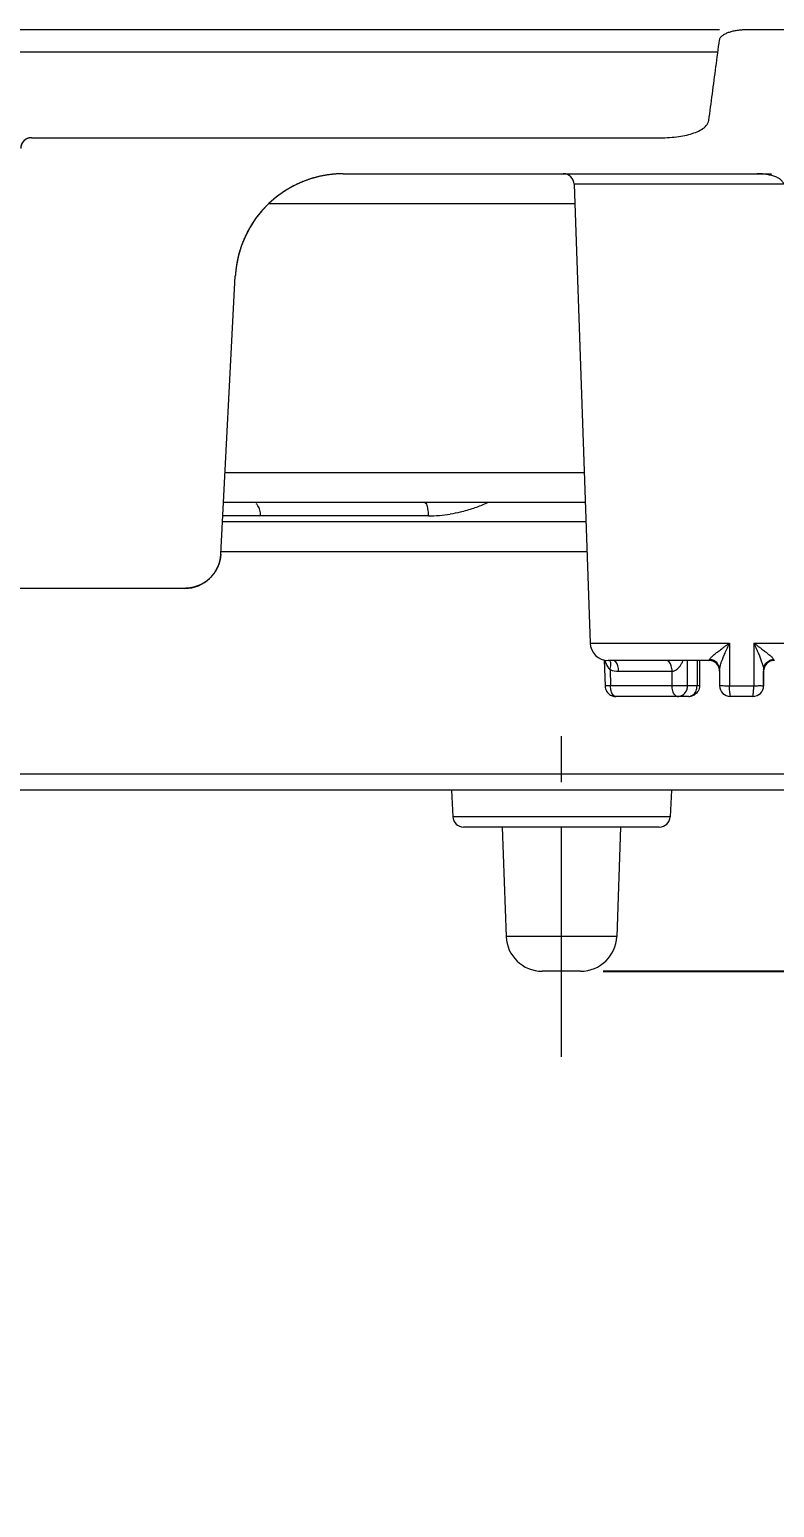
# Model space of a CAD drawing. Header units: millimetres. Extents: x 5536 to 6151, y 463 to 893.
# Drawn here: x 5759.91 to 5780.57, y 820.4 to 861.39 of the extents above; entities that cross this region are included whole.
import ezdxf

# ---------------------------------------------------------------- set-up
doc = ezdxf.new("R2010")
doc.units = ezdxf.units.MM
doc.header["$LTSCALE"] = 0.2
doc.linetypes.add('CENTER', pattern=[50.8, 31.75, -6.35, 6.35, -6.35])
doc.layers.get('0').update_dxf_attribs({"lineweight": 18})
doc.layers.add('poumianxian', color=2, linetype='Continuous', lineweight=18)
doc.layers.add('图层1', color=1, linetype='CENTER', lineweight=18)
doc.styles.add('標準', font='', dxfattribs={"width": 0.667})
doc.styles.get('標準').set_extended_font_data('pmingliu')
doc.dimstyles.new('zhijing', dxfattribs={"dimtxt": 4.5, "dimasz": 4.5, "dimexe": 1.25, "dimexo": 0.625, "dimtad": 1, "dimtoh": 1, "dimdsep": 46, "dimtxsty": '標準', "dimblk": '_CAXARROW', "dimcen": 0, "dimdle": 9, "dimclrd": 6, "dimclre": 6, "dimclrt": 2, "dimadec": 0, "dimazin": 0, "dimtfac": 0.707107, "dimtofl": 0, "dimtmove": 2, "dimatfit": 3, "dimfxl": 0, "dimfrac": 2, "dimtolj": 1, "dimarcsym": 0})

# ---------------------------------------------------------------- blocks, each defined once
blk = doc.blocks.new('*X73')
at = {"layer": 'poumianxian'}
for points in [[(5833.429, 848.793), (5834.929, 848.793), (5834.179, 853.293)], [(5833.429, 839.773), (5834.929, 839.773), (5834.179, 835.273)]]:
    blk.add_hatch(color=6, dxfattribs=at).paths.add_polyline_path(points, flags=0)
at = {"layer": 'poumianxian', "color": 6, "lineweight": -2}
for p, q in [((5834.397, 853.293), (5835.429, 853.293)), ((5834.179, 848.793), (5834.179, 839.773)), ((5775.82, 835.273), (5835.429, 835.273)), ((5834.179, 835.273), (5834.179, 820.398)), ((5834.179, 820.398), (5824.672, 820.398))]:
    blk.add_line(p, q, dxfattribs=at)
at = {"layer": 'poumianxian', "color": 2, "insert": (5829.113, 823.529), "char_height": 4.5, "width": 26.63531, "attachment_point": 5, "style": '標準'}
blk.add_mtext('\\T1.004;18.02', dxfattribs=at)
blk = doc.blocks.new('_CAXARROW')
blk.add_hatch(color=0).paths.add_polyline_path([(0, 0), (-1, 0.125), (-1, -0.125)], flags=0)

msp = doc.modelspace()

# ---------------------------------------------------------------- linework, layer by layer
for p, q in [((5681.853, 861.393), (5779.048, 861.393)), ((5738.903, 861.393), (5779.048, 861.393)), ((5779.8, 861.393), (5782.426, 861.393)), ((5779.8, 861.393), (5840.686, 861.393)), ((5682.403, 860.777), (5779.004, 860.777)), ((5759.961, 858.393), (5777.46, 858.393)), ((5759.961, 858.393), (5777.46, 858.393)), ((5768.61, 857.393), (5780.088, 857.393)), ((5768.61, 857.393), (5780.494, 857.393)), ((5775.014, 857.104), (5775.458, 844.376)), ((5780.825, 857.104), (5775.016, 857.104)), ((5766.549, 856.567), (5775.032, 856.567)), ((5765.21, 846.841), (5765.614, 854.55)), ((5765.21, 846.841), (5765.614, 854.55)), ((5775.293, 849.1), (5765.329, 849.1)), ((5775.322, 848.273), (5765.285, 848.273)), ((5770.969, 847.903), (5765.266, 847.903)), ((5775.341, 847.734), (5765.257, 847.734)), ((5775.37, 846.907), (5765.214, 846.907)), ((5764.212, 845.893), (5755.161, 845.893)), ((5764.212, 845.893), (5755.161, 845.893)), ((5775.458, 844.376), (5779.326, 844.376)), ((5779.326, 844.376), (5779.326, 843.183)), ((5779.995, 844.376), (5783.863, 844.376)), ((5779.995, 844.376), (5779.995, 843.183)), ((5775.851, 843.914), (5775.873, 843.184)), ((5778.75, 843.893), (5775.96, 843.893)), ((5778.75, 843.893), (5776.082, 843.893)), ((5778.163, 843.193), (5778.163, 843.893)), ((5778.424, 843.893), (5778.424, 843.193)), ((5778.493, 843.882), (5778.493, 843.881)), ((5778.493, 843.881), (5778.493, 843.193)), ((5776.009, 843.639), (5776.023, 843.193)), ((5776.247, 843.593), (5777.732, 843.593)), ((5777.732, 843.193), (5777.732, 843.593)), ((5779.05, 843.639), (5779.05, 843.193)), ((5779.05, 843.593), (5779.05, 843.193)), ((5780.271, 843.639), (5780.271, 843.193)), ((5780.271, 843.193), (5780.271, 843.593)), ((5778.493, 843.193), (5776.023, 843.193)), ((5778.193, 842.893), (5776.173, 842.893)), ((5779.995, 843.183), (5779.326, 843.183)), ((5779.971, 842.893), (5779.35, 842.893)), ((5681.083, 840.751), (5798.238, 840.751)), ((5797.735, 840.293), (5753.708, 840.293)), ((5771.607, 840.293), (5771.646, 839.558)), ((5777.714, 840.293), (5777.676, 839.558)), ((5777.676, 839.558), (5771.646, 839.558)), ((5777.376, 839.273), (5771.945, 839.273)), ((5777.376, 839.273), (5771.945, 839.273)), ((5773.021, 839.273), (5773.127, 836.238)), ((5776.3, 839.273), (5776.194, 836.238)), ((5776.194, 836.238), (5773.127, 836.238)), ((5775.195, 835.273), (5774.126, 835.273)), ((5775.195, 835.273), (5774.127, 835.273))]:
    msp.add_line(p, q)
for centre, radius, start, end in [((5759.961, 858.093), 0.3, 90, 180), ((5768.61, 854.393), 3, 90, 177), ((5774.714, 857.093), 0.3, 1.9998, 90), ((5770.967, 851.754), 3.851, 270.0306, 279.1347), ((5764.212, 846.893), 1, 270, 357), ((5775.958, 844.393), 0.5, 182, 270), ((5778.75, 843.593), 0.3, 359.9999, 90), ((5778.75, 843.609), 0.314, 76.7301, 85.8169), ((5782.022, 842.805), 3.102, 158.7551, 159.3915), ((5780.571, 843.593), 0.3, 90, 180), ((5780.571, 843.609), 0.314, 94.1833, 103.27), ((5776.247, 844.231), 0.638, 248.2895, 269.9782), ((5776.173, 843.19), 0.297, 260.0185, 269.9446), ((5777.845, 843.193), 0.318, 350.6875, 359.9702), ((5778.192, 843.19), 0.296, 270.0586, 280.1823), ((5779.35, 843.193), 0.3, 180, 270), ((5779.971, 843.193), 0.3, 270, 0), ((5771.945, 839.573), 0.3, 183.0008, 270.0118), ((5777.376, 839.573), 0.3, 269.9882, 356.9992), ((5774.126, 836.273), 1, 182.0002, 270.0015), ((5775.195, 836.273), 1, 269.9985, 357.9998)]:
    msp.add_arc(centre, radius, start, end)
for points, knots in [([(5779.048, 861.109), (5779.051, 861.135), (5779.078, 861.188), (5779.146, 861.245), (5779.23, 861.291), (5779.324, 861.327), (5779.429, 861.356), (5779.543, 861.377), (5779.668, 861.39), (5779.755, 861.393), (5779.8, 861.393)], [0, 0, 0, 0, 10594.863382, 22181.039594, 34719.131132, 48102.954567, 62295.725132, 77544.803142, 94034.655197, 111881.771473, 111881.771473, 111881.771473, 111881.771473]), ([(5779.048, 861.109), (5779.051, 861.135), (5779.078, 861.188), (5779.146, 861.245), (5779.23, 861.291), (5779.324, 861.327), (5779.429, 861.356), (5779.543, 861.377), (5779.668, 861.39), (5779.755, 861.393), (5779.8, 861.393)], [0, 0, 0, 0, 10594.863382, 22181.039594, 34719.131132, 48102.954567, 62295.725132, 77544.803142, 94034.655197, 111881.771473, 111881.771473, 111881.771473, 111881.771473]), ([(5778.75, 858.867), (5778.783, 859.116), (5778.849, 859.614), (5778.949, 860.361), (5779.015, 860.859), (5779.048, 861.109)], [0, 0, 0, 0, 15684.257261, 31393.47867, 47127.680784, 47127.680784, 47127.680784, 47127.680784]), ([(5778.75, 858.867), (5778.783, 859.116), (5778.849, 859.614), (5778.949, 860.361), (5779.015, 860.859), (5779.048, 861.109)], [0, 0, 0, 0, 15684.257261, 31393.47867, 47127.680784, 47127.680784, 47127.680784, 47127.680784]), ([(5777.46, 858.393), (5777.551, 858.393), (5777.723, 858.4), (5777.968, 858.429), (5778.186, 858.475), (5778.38, 858.536), (5778.548, 858.615), (5778.685, 858.717), (5778.743, 858.816), (5778.75, 858.867)], [0, 0, 0, 0, 18636.573033, 35443.238096, 50599.949841, 64399.721828, 77124.24809, 88651.399172, 99245.60606, 99245.60606, 99245.60606, 99245.60606]), ([(5777.46, 858.393), (5777.551, 858.393), (5777.723, 858.4), (5777.968, 858.429), (5778.186, 858.475), (5778.38, 858.536), (5778.548, 858.615), (5778.685, 858.717), (5778.743, 858.816), (5778.75, 858.867)], [0, 0, 0, 0, 18636.573033, 35443.238096, 50599.949841, 64399.721828, 77124.24809, 88651.399172, 99245.60606, 99245.60606, 99245.60606, 99245.60606]), ([(5759.961, 858.393), (5759.958, 858.393), (5759.955, 858.393), (5759.951, 858.393), (5759.947, 858.393), (5759.944, 858.393), (5759.941, 858.393), (5759.937, 858.392), (5759.934, 858.392), (5759.93, 858.392), (5759.927, 858.391), (5759.923, 858.391), (5759.92, 858.39), (5759.917, 858.39), (5759.913, 858.389), (5759.91, 858.389), (5759.906, 858.388), (5759.903, 858.388), (5759.899, 858.387), (5759.896, 858.386), (5759.892, 858.385), (5759.889, 858.384), (5759.885, 858.384), (5759.882, 858.383), (5759.878, 858.382), (5759.875, 858.381), (5759.871, 858.38), (5759.868, 858.378), (5759.864, 858.377), (5759.861, 858.376), (5759.857, 858.375), (5759.854, 858.374), (5759.85, 858.372), (5759.847, 858.371), (5759.843, 858.369), (5759.84, 858.368), (5759.837, 858.366), (5759.833, 858.365), (5759.83, 858.363), (5759.826, 858.361), (5759.823, 858.36), (5759.82, 858.358), (5759.816, 858.356), (5759.813, 858.354), (5759.81, 858.352), (5759.806, 858.35), (5759.803, 858.348), (5759.8, 858.346), (5759.797, 858.344), (5759.793, 858.342), (5759.79, 858.34), (5759.787, 858.338), (5759.784, 858.336), (5759.781, 858.333), (5759.778, 858.331), (5759.775, 858.329), (5759.772, 858.326), (5759.769, 858.324), (5759.766, 858.321), (5759.763, 858.319), (5759.76, 858.316), (5759.757, 858.313), (5759.754, 858.311), (5759.751, 858.308), (5759.749, 858.305), (5759.746, 858.303), (5759.743, 858.3), (5759.74, 858.297), (5759.738, 858.294), (5759.735, 858.291), (5759.733, 858.288), (5759.73, 858.285), (5759.728, 858.282), (5759.725, 858.279), (5759.723, 858.276), (5759.721, 858.273), (5759.718, 858.27), (5759.716, 858.267), (5759.714, 858.264), (5759.712, 858.261), (5759.71, 858.257), (5759.708, 858.254), (5759.705, 858.251), (5759.703, 858.248), (5759.702, 858.244), (5759.7, 858.241), (5759.698, 858.238), (5759.696, 858.234), (5759.694, 858.231), (5759.693, 858.228), (5759.691, 858.224), (5759.689, 858.221), (5759.688, 858.217), (5759.686, 858.214), (5759.685, 858.211), (5759.683, 858.207), (5759.682, 858.204), (5759.68, 858.2), (5759.679, 858.197), (5759.678, 858.193), (5759.677, 858.19), (5759.675, 858.186), (5759.674, 858.183), (5759.673, 858.179), (5759.672, 858.176), (5759.671, 858.172), (5759.67, 858.169), (5759.669, 858.165), (5759.669, 858.162), (5759.668, 858.158), (5759.667, 858.155), (5759.666, 858.151), (5759.666, 858.148), (5759.665, 858.144), (5759.665, 858.141), (5759.664, 858.137), (5759.663, 858.134), (5759.663, 858.131), (5759.663, 858.127), (5759.662, 858.124), (5759.662, 858.12), (5759.662, 858.117), (5759.661, 858.113), (5759.661, 858.11), (5759.661, 858.107), (5759.661, 858.103), (5759.661, 858.099), (5759.661, 858.095), (5759.661, 858.093)], [0, 0, 0, 0, 23231.270354, 34925.565988, 46671.677697, 58469.205729, 70317.734026, 82216.82948, 94166.043139, 106164.908136, 118212.941308, 130309.642547, 142454.493809, 154646.960953, 166886.492284, 179172.519216, 191504.45566, 203881.698348, 216303.627558, 228769.606097, 241278.979513, 253831.076375, 266425.208895, 279060.671901, 291736.744292, 304452.68759, 317207.747351, 330001.152676, 342832.116932, 355699.836771, 368603.494275, 381542.254694, 394515.269402, 407521.673488, 420560.588353, 433631.120049, 446732.360766, 459863.388805, 473023.269064, 486211.05287, 499425.778967, 512666.473216, 525932.149746, 539221.810776, 552534.446829, 565869.038372, 579224.554109, 592599.954131, 605994.1878, 619406.195601, 632834.910023, 646279.254741, 659738.145834, 673210.492213, 686695.196363, 700191.154544, 713697.257437, 727212.390761, 740735.435285, 754265.268426, 767800.764152, 781340.792922, 794884.223942, 808429.923855, 821976.758426, 835523.592997, 849069.292908, 862612.72393, 876152.752958, 889688.248423, 903218.081828, 916741.126578, 930256.25968, 943762.36257, 957258.320751, 970743.024902, 984215.371209, 997674.26238, 1011118.606814, 1024547.321236, 1037959.329328, 1051353.562995, 1064728.962723, 1078084.47894, 1091419.070182, 1104731.706364, 1118021.36739, 1131287.043783, 1144527.738176, 1157742.463962, 1170930.247924, 1184090.128185, 1197221.156221, 1210322.39694, 1223392.928498, 1236431.843363, 1249438.247577, 1262411.262161, 1275350.022904, 1288253.680082, 1301121.400251, 1313952.364287, 1326745.769612, 1339500.829373, 1352216.772573, 1364892.844964, 1377528.308397, 1390122.440916, 1402674.537779, 1415183.910851, 1427649.889317, 1440071.818529, 1452449.061626, 1464780.998009, 1477067.024654, 1489306.556276, 1501499.02342, 1513643.874682, 1525740.575575, 1537788.608784, 1549787.473745, 1561736.687436, 1573635.783212, 1585484.311531, 1597281.839564, 1609027.950909, 1620722.246902, 1643953.516903, 1643953.516903, 1643953.516903, 1643953.516903]), ([(5768.61, 857.393), (5768.6, 857.393), (5768.578, 857.393), (5768.545, 857.393), (5768.513, 857.392), (5768.48, 857.39), (5768.447, 857.389), (5768.414, 857.387), (5768.381, 857.385), (5768.348, 857.382), (5768.315, 857.379), (5768.281, 857.375), (5768.248, 857.371), (5768.215, 857.367), (5768.181, 857.362), (5768.147, 857.357), (5768.114, 857.352), (5768.08, 857.346), (5768.046, 857.34), (5768.012, 857.333), (5767.978, 857.326), (5767.944, 857.318), (5767.91, 857.311), (5767.877, 857.302), (5767.843, 857.293), (5767.809, 857.284), (5767.775, 857.275), (5767.741, 857.265), (5767.707, 857.254), (5767.673, 857.243), (5767.639, 857.232), (5767.606, 857.22), (5767.572, 857.208), (5767.538, 857.195), (5767.505, 857.182), (5767.471, 857.169), (5767.438, 857.155), (5767.404, 857.14), (5767.371, 857.126), (5767.338, 857.11), (5767.305, 857.095), (5767.272, 857.079), (5767.24, 857.062), (5767.207, 857.045), (5767.175, 857.028), (5767.143, 857.01), (5767.111, 856.992), (5767.079, 856.973), (5767.047, 856.954), (5767.016, 856.934), (5766.984, 856.915), (5766.953, 856.894), (5766.923, 856.874), (5766.892, 856.852), (5766.862, 856.831), (5766.831, 856.809), (5766.802, 856.787), (5766.772, 856.764), (5766.743, 856.741), (5766.714, 856.718), (5766.685, 856.694), (5766.656, 856.67), (5766.628, 856.645), (5766.6, 856.62), (5766.572, 856.595), (5766.545, 856.569), (5766.518, 856.544), (5766.492, 856.517), (5766.465, 856.491), (5766.439, 856.464), (5766.414, 856.437), (5766.388, 856.409), (5766.363, 856.381), (5766.339, 856.353), (5766.315, 856.325), (5766.291, 856.296), (5766.267, 856.267), (5766.244, 856.238), (5766.222, 856.209), (5766.199, 856.179), (5766.178, 856.149), (5766.156, 856.119), (5766.135, 856.088), (5766.114, 856.058), (5766.094, 856.027), (5766.074, 855.996), (5766.055, 855.965), (5766.036, 855.933), (5766.017, 855.902), (5765.999, 855.87), (5765.981, 855.838), (5765.964, 855.806), (5765.947, 855.774), (5765.93, 855.741), (5765.914, 855.709), (5765.898, 855.676), (5765.883, 855.643), (5765.868, 855.611), (5765.854, 855.578), (5765.84, 855.545), (5765.826, 855.511), (5765.813, 855.478), (5765.801, 855.445), (5765.788, 855.412), (5765.777, 855.378), (5765.765, 855.345), (5765.754, 855.312), (5765.744, 855.278), (5765.734, 855.245), (5765.724, 855.211), (5765.715, 855.178), (5765.706, 855.144), (5765.697, 855.111), (5765.689, 855.078), (5765.682, 855.044), (5765.674, 855.011), (5765.668, 854.977), (5765.661, 854.944), (5765.655, 854.911), (5765.65, 854.878), (5765.644, 854.845), (5765.64, 854.811), (5765.635, 854.779), (5765.631, 854.746), (5765.627, 854.713), (5765.624, 854.68), (5765.621, 854.647), (5765.618, 854.615), (5765.616, 854.583), (5765.615, 854.561), (5765.614, 854.55)], [0, 0, 0, 0, 11869.383519, 23789.222956, 35759.138009, 47778.733281, 59847.598338, 71965.307449, 84131.419679, 96345.478663, 108607.012733, 120915.534699, 133270.54195, 145671.516273, 158117.924101, 170609.216136, 183144.827754, 195724.178709, 208346.673309, 221011.700459, 233718.63367, 246466.831171, 259255.635914, 272084.37575, 284952.363417, 297858.89682, 310803.258977, 323784.718328, 336802.528678, 349855.929657, 362944.146598, 376066.390873, 389221.860192, 402409.738593, 415629.196855, 428879.392655, 442159.470869, 455468.563851, 468805.791582, 482170.26219, 495561.072022, 508977.306166, 522418.038624, 535882.332717, 549369.241447, 562877.807918, 576407.065503, 589956.038473, 603523.742254, 617109.183828, 630711.362271, 644329.268986, 657961.888267, 671608.197757, 685267.168709, 698937.766737, 712618.951991, 726309.679762, 740008.900991, 753715.562611, 767428.60818, 781146.978214, 794869.610804, 808595.44204, 822323.406589, 836052.438014, 849781.46944, 863509.433975, 877235.265218, 890957.89781, 904676.267843, 918389.313422, 932095.97504, 945795.19625, 959485.92404, 973167.109287, 986837.707293, 1000496.67827, 1014142.987742, 1027775.607047, 1041393.513738, 1054995.692187, 1068581.133787, 1082148.837552, 1095697.810536, 1109227.068117, 1122735.634567, 1136222.543316, 1149686.837433, 1163127.56987, 1176543.804009, 1189934.613844, 1203299.084447, 1216636.312181, 1229945.405132, 1243225.483376, 1256475.679171, 1269695.13742, 1282883.015847, 1296038.485135, 1309160.729432, 1322248.946356, 1335302.347338, 1348320.157719, 1361301.617052, 1374245.979197, 1387152.512587, 1400020.500278, 1412849.240106, 1425638.044849, 1438386.24235, 1451093.175582, 1463758.202734, 1476380.697333, 1488960.048266, 1501495.659892, 1513986.951933, 1526433.359723, 1538834.334076, 1551189.341303, 1563497.863299, 1575759.397363, 1587973.456364, 1600139.568565, 1612257.277685, 1624326.142747, 1636345.73804, 1648315.653066, 1660235.49251, 1672104.876017, 1672104.876017, 1672104.876017, 1672104.876017]), ([(5780.824, 857.109), (5780.82, 857.139), (5780.787, 857.199), (5780.707, 857.261), (5780.608, 857.309), (5780.496, 857.346), (5780.372, 857.372), (5780.234, 857.389), (5780.138, 857.393), (5780.088, 857.393)], [0, 0, 0, 0, 10921.813734, 22845.572464, 35970.613407, 49934.08021, 64995.324213, 81397.413146, 99302.033344, 99302.033344, 99302.033344, 99302.033344]), ([(5780.824, 857.109), (5780.82, 857.139), (5780.787, 857.199), (5780.707, 857.261), (5780.608, 857.309), (5780.496, 857.346), (5780.372, 857.372), (5780.234, 857.389), (5780.138, 857.393), (5780.088, 857.393)], [0, 0, 0, 0, 10921.813734, 22845.572464, 35970.613407, 49934.08021, 64995.324213, 81397.413146, 99302.033344, 99302.033344, 99302.033344, 99302.033344]), ([(5766.313, 847.903), (5766.314, 847.957), (5766.306, 848.056), (5766.253, 848.168), (5766.212, 848.224), (5766.193, 848.241)], [0, 0, 0, 0, 20705.708289, 37317.669331, 47056.440943, 47056.440943, 47056.440943, 47056.440943]), ([(5770.872, 848.273), (5770.893, 848.273), (5770.931, 848.197), (5770.953, 848.081), (5770.966, 847.967), (5770.969, 847.903)], [0, 0, 0, 0, 7588.302832, 23933.383962, 47096.197274, 47096.197274, 47096.197274, 47096.197274]), ([(5772.632, 848.273), (5772.602, 848.26), (5772.467, 848.2), (5772.209, 848.101), (5771.886, 848.009), (5771.67, 847.966), (5771.578, 847.951)], [0, 0, 0, 0, 5302.499906, 24003.506283, 44701.164153, 59737.510696, 59737.510696, 59737.510696, 59737.510696]), ([(5765.21, 846.841), (5765.21, 846.837), (5765.21, 846.83), (5765.209, 846.819), (5765.208, 846.808), (5765.207, 846.798), (5765.206, 846.787), (5765.205, 846.776), (5765.203, 846.765), (5765.202, 846.754), (5765.2, 846.743), (5765.199, 846.732), (5765.197, 846.721), (5765.195, 846.71), (5765.193, 846.699), (5765.19, 846.687), (5765.188, 846.676), (5765.185, 846.665), (5765.183, 846.654), (5765.18, 846.643), (5765.177, 846.632), (5765.174, 846.621), (5765.171, 846.609), (5765.167, 846.598), (5765.164, 846.587), (5765.16, 846.576), (5765.156, 846.565), (5765.152, 846.554), (5765.148, 846.543), (5765.144, 846.532), (5765.14, 846.52), (5765.135, 846.509), (5765.131, 846.498), (5765.126, 846.487), (5765.121, 846.477), (5765.116, 846.466), (5765.111, 846.455), (5765.105, 846.444), (5765.1, 846.433), (5765.094, 846.422), (5765.088, 846.412), (5765.082, 846.401), (5765.076, 846.39), (5765.07, 846.38), (5765.064, 846.369), (5765.057, 846.359), (5765.051, 846.349), (5765.044, 846.338), (5765.037, 846.328), (5765.03, 846.318), (5765.023, 846.308), (5765.015, 846.298), (5765.008, 846.288), (5765, 846.278), (5764.993, 846.269), (5764.985, 846.259), (5764.977, 846.249), (5764.969, 846.24), (5764.961, 846.231), (5764.952, 846.221), (5764.944, 846.212), (5764.935, 846.203), (5764.927, 846.194), (5764.918, 846.185), (5764.909, 846.176), (5764.9, 846.168), (5764.891, 846.159), (5764.882, 846.151), (5764.873, 846.143), (5764.863, 846.134), (5764.854, 846.126), (5764.844, 846.118), (5764.834, 846.111), (5764.825, 846.103), (5764.815, 846.095), (5764.805, 846.088), (5764.795, 846.081), (5764.785, 846.074), (5764.774, 846.066), (5764.764, 846.06), (5764.754, 846.053), (5764.743, 846.046), (5764.733, 846.04), (5764.722, 846.033), (5764.712, 846.027), (5764.701, 846.021), (5764.69, 846.015), (5764.679, 846.009), (5764.669, 846.004), (5764.658, 845.998), (5764.647, 845.993), (5764.636, 845.988), (5764.625, 845.982), (5764.614, 845.978), (5764.603, 845.973), (5764.591, 845.968), (5764.58, 845.964), (5764.569, 845.959), (5764.558, 845.955), (5764.547, 845.951), (5764.535, 845.947), (5764.524, 845.943), (5764.513, 845.94), (5764.502, 845.936), (5764.49, 845.933), (5764.479, 845.93), (5764.468, 845.927), (5764.456, 845.924), (5764.445, 845.921), (5764.434, 845.918), (5764.422, 845.916), (5764.411, 845.913), (5764.4, 845.911), (5764.389, 845.909), (5764.377, 845.907), (5764.366, 845.905), (5764.355, 845.904), (5764.344, 845.902), (5764.332, 845.901), (5764.321, 845.899), (5764.31, 845.898), (5764.299, 845.897), (5764.288, 845.896), (5764.277, 845.895), (5764.266, 845.895), (5764.255, 845.894), (5764.244, 845.894), (5764.233, 845.893), (5764.223, 845.893), (5764.215, 845.893), (5764.212, 845.893)], [0, 0, 0, 0, 11874.893276, 23800.265828, 35775.737219, 47800.911969, 59875.379316, 71998.713439, 84170.473036, 96390.201809, 108657.427601, 120971.663028, 133332.405373, 145739.136207, 158191.321582, 170688.411993, 183229.842549, 195815.032641, 208443.386558, 221114.292664, 233827.124437, 246581.239447, 259375.980691, 272210.675495, 285084.636429, 297997.16091, 310947.531704, 323935.016918, 336958.870029, 350018.330286, 363112.622626, 376240.958154, 389402.534082, 402596.534124, 415822.128685, 429078.475204, 442364.717846, 455679.988729, 469023.407534, 482394.081706, 495791.107388, 509213.569199, 522660.540715, 536131.084784, 549624.254025, 563139.090924, 576674.628651, 590229.890941, 603803.892675, 617395.640495, 631004.132869, 644628.360826, 658267.308217, 671919.952127, 685585.263408, 699262.207131, 712949.743012, 726646.825924, 740352.406111, 754065.430237, 767784.841232, 781509.5791, 795238.581603, 808970.784189, 822705.121105, 836440.525378, 850175.92962, 863910.26646, 877642.469125, 891371.471552, 905096.209461, 918815.62043, 932528.644504, 946234.224781, 959931.307675, 973618.843465, 987295.787263, 1000961.098509, 1014613.742465, 1028252.689852, 1041876.917757, 1055485.410155, 1069077.158043, 1082651.159786, 1096206.421955, 1109741.959763, 1123256.796631, 1136749.965882, 1150220.509927, 1163667.481395, 1177089.943203, 1190486.968878, 1203857.643207, 1217201.061929, 1230516.332814, 1243802.575528, 1257058.921918, 1270284.516558, 1283478.516552, 1296640.092512, 1309768.427985, 1322862.720403, 1335922.180633, 1348946.03378, 1361933.518918, 1374883.889701, 1387796.414224, 1400670.375139, 1413505.069935, 1426299.811138, 1439053.92628, 1451766.757927, 1464437.664075, 1477066.018017, 1489651.208094, 1502192.638729, 1514689.729142, 1527141.914413, 1539548.64527, 1551909.387619, 1564223.623144, 1576490.848852, 1588710.577643, 1600882.337275, 1613005.671312, 1625080.138649, 1637105.313366, 1649080.784867, 1661006.157425, 1672881.050638, 1672881.050638, 1672881.050638, 1672881.050638]), ([(5778.929, 844.079), (5778.942, 844.089), (5778.969, 844.111), (5779.013, 844.145), (5779.044, 844.169), (5779.061, 844.181)], [0, 0, 0, 0, 13758.36148, 29439.068405, 47177.592395, 47177.592395, 47177.592395, 47177.592395]), ([(5779.061, 844.181), (5779.079, 844.195), (5779.119, 844.225), (5779.182, 844.271), (5779.252, 844.322), (5779.301, 844.357), (5779.326, 844.376)], [0, 0, 0, 0, 12753.223854, 26953.882505, 42643.82489, 59831.298369, 59831.298369, 59831.298369, 59831.298369]), ([(5779.131, 843.929), (5779.134, 843.935), (5779.143, 843.959), (5779.161, 844.004), (5779.187, 844.065), (5779.216, 844.133), (5779.249, 844.208), (5779.286, 844.289), (5779.313, 844.346), (5779.326, 844.376)], [0, 0, 0, 0, 3735.475956, 15844.8595, 29397.634424, 44468.467304, 61125.179346, 79416.341711, 99365.110065, 99365.110065, 99365.110065, 99365.110065]), ([(5779.995, 844.376), (5780.008, 844.347), (5780.034, 844.291), (5780.07, 844.212), (5780.102, 844.14), (5780.13, 844.076), (5780.154, 844.018), (5780.177, 843.964), (5780.197, 843.911), (5780.217, 843.859), (5780.235, 843.806), (5780.252, 843.751), (5780.266, 843.695), (5780.271, 843.657), (5780.271, 843.639)], [0, 0, 0, 0, 19841.395472, 38105.79099, 54403.34432, 68798.420062, 81771.13329, 93814.333455, 105386.119554, 116866.496379, 128542.50307, 140582.972029, 152884.233417, 164229.285998, 164229.285998, 164229.285998, 164229.285998]), ([(5779.995, 844.376), (5780.02, 844.358), (5780.068, 844.323), (5780.136, 844.274), (5780.196, 844.229), (5780.25, 844.19), (5780.297, 844.154), (5780.34, 844.12), (5780.381, 844.088), (5780.42, 844.056), (5780.458, 844.024), (5780.495, 843.99), (5780.526, 843.958), (5780.544, 843.934), (5780.548, 843.922)], [0, 0, 0, 0, 21088.994495, 40417.14483, 57565.384623, 72608.146787, 86055.93289, 98421.622943, 110164.437749, 121637.276965, 133056.87534, 144443.787284, 155393.246708, 164232.11461, 164232.11461, 164232.11461, 164232.11461]), ([(5775.869, 843.902), (5775.872, 843.887), (5775.88, 843.855), (5775.897, 843.805), (5775.922, 843.748), (5775.958, 843.69), (5775.99, 843.655), (5776.009, 843.639)], [0, 0, 0, 0, 10546.539053, 24120.000443, 38827.122347, 55227.55165, 73229.528636, 73229.528636, 73229.528636, 73229.528636]), ([(5776.009, 843.639), (5776.022, 843.683), (5776.036, 843.762), (5776.028, 843.854), (5776.005, 843.888), (5776, 843.893)], [0, 0, 0, 0, 24787.723957, 43640.546542, 47152.714692, 47152.714692, 47152.714692, 47152.714692]), ([(5776.247, 843.593), (5776.247, 843.644), (5776.235, 843.735), (5776.191, 843.848), (5776.126, 843.893), (5776.097, 843.893)], [0, 0, 0, 0, 19867.321948, 35983.887808, 47154.246602, 47154.246602, 47154.246602, 47154.246602]), ([(5777.732, 843.593), (5777.731, 843.644), (5777.717, 843.736), (5777.665, 843.85), (5777.597, 843.893), (5777.567, 843.893)], [0, 0, 0, 0, 19501.592734, 35578.096734, 47166.931943, 47166.931943, 47166.931943, 47166.931943]), ([(5777.854, 843.638), (5777.871, 843.65), (5777.907, 843.681), (5777.955, 843.739), (5778, 843.811), (5778.025, 843.865), (5778.038, 843.893)], [0, 0, 0, 0, 12107.163302, 26323.008429, 42199.543789, 59820.1216, 59820.1216, 59820.1216, 59820.1216]), ([(5778.779, 843.934), (5778.781, 843.936), (5778.788, 843.948), (5778.806, 843.969), (5778.838, 844), (5778.88, 844.038), (5778.912, 844.065), (5778.929, 844.079)], [0, 0, 0, 0, 2908.624293, 14173.65379, 29627.043326, 49419.79249, 73268.183176, 73268.183176, 73268.183176, 73268.183176]), ([(5779.05, 843.639), (5779.05, 843.686), (5779.024, 843.782), (5778.93, 843.876), (5778.854, 843.907), (5778.822, 843.914)], [0, 0, 0, 0, 17318.797464, 35042.76561, 47177.897135, 47177.897135, 47177.897135, 47177.897135]), ([(5779.053, 843.671), (5779.055, 843.685), (5779.061, 843.716), (5779.074, 843.768), (5779.094, 843.829), (5779.11, 843.873), (5779.119, 843.897)], [0, 0, 0, 0, 10650.654445, 24183.558703, 40658.801799, 59832.637688, 59832.637688, 59832.637688, 59832.637688]), ([(5780.271, 843.639), (5780.271, 843.686), (5780.297, 843.782), (5780.391, 843.876), (5780.467, 843.907), (5780.499, 843.914)], [0, 0, 0, 0, 17323.175637, 35051.607995, 47189.784732, 47189.784732, 47189.784732, 47189.784732]), ([(5780.548, 843.922), (5780.551, 843.914), (5780.553, 843.896), (5780.564, 843.901), (5780.566, 843.902)], [0, 0, 0, 0, 26419.37869, 33748.446331, 33748.446331, 33748.446331, 33748.446331]), ([(5777.732, 843.593), (5777.744, 843.594), (5777.77, 843.598), (5777.812, 843.612), (5777.84, 843.628), (5777.854, 843.638)], [0, 0, 0, 0, 12857.248528, 28278.865866, 47168.831777, 47168.831777, 47168.831777, 47168.831777]), ([(5776.023, 843.193), (5775.998, 843.192), (5775.953, 843.193), (5775.907, 843.183), (5775.877, 843.189), (5775.873, 843.184)], [0, 0, 0, 0, 23453.520033, 40715.007098, 47153.959607, 47153.959607, 47153.959607, 47153.959607]), ([(5775.873, 843.184), (5775.874, 843.133), (5775.904, 843.031), (5776.006, 842.932), (5776.088, 842.904), (5776.121, 842.898)], [0, 0, 0, 0, 17701.057959, 35309.799733, 47154.044439, 47154.044439, 47154.044439, 47154.044439]), ([(5776.173, 842.893), (5776.144, 842.893), (5776.078, 842.939), (5776.035, 843.052), (5776.023, 843.144), (5776.023, 843.193)], [0, 0, 0, 0, 11300.459568, 27643.750758, 47155.677843, 47155.677843, 47155.677843, 47155.677843]), ([(5777.882, 842.893), (5777.853, 842.893), (5777.787, 842.94), (5777.744, 843.053), (5777.732, 843.144), (5777.732, 843.193)], [0, 0, 0, 0, 11403.525647, 27916.227164, 47170.348257, 47170.348257, 47170.348257, 47170.348257]), ([(5777.882, 842.893), (5777.932, 842.893), (5778.034, 842.923), (5778.127, 843.028), (5778.153, 843.109), (5778.159, 843.142)], [0, 0, 0, 0, 17499.224916, 35506.78822, 47172.34043, 47172.34043, 47172.34043, 47172.34043]), ([(5778.193, 842.893), (5778.234, 842.893), (5778.324, 842.928), (5778.406, 843.046), (5778.424, 843.144), (5778.424, 843.193)], [0, 0, 0, 0, 14211.595679, 30306.072555, 47174.857264, 47174.857264, 47174.857264, 47174.857264]), ([(5778.493, 843.193), (5778.493, 843.141), (5778.465, 843.036), (5778.362, 842.934), (5778.279, 842.904), (5778.245, 842.898)], [0, 0, 0, 0, 17674.528465, 35320.866525, 47174.95054, 47174.95054, 47174.95054, 47174.95054]), ([(5779.326, 843.183), (5779.295, 843.183), (5779.235, 843.185), (5779.149, 843.181), (5779.096, 843.197), (5779.055, 843.183), (5779.051, 843.19)], [0, 0, 0, 0, 20340.177689, 39513.032266, 54142.694815, 59835.749343, 59835.749343, 59835.749343, 59835.749343]), ([(5779.35, 842.893), (5779.337, 842.893), (5779.342, 842.97), (5779.324, 843.044), (5779.326, 843.135), (5779.326, 843.183)], [0, 0, 0, 0, 6635.825441, 24065.730587, 47183.844108, 47183.844108, 47183.844108, 47183.844108]), ([(5779.971, 842.893), (5779.985, 842.893), (5779.98, 842.97), (5779.997, 843.044), (5779.995, 843.135), (5779.995, 843.183)], [0, 0, 0, 0, 6636.618674, 24068.617694, 47189.434783, 47189.434783, 47189.434783, 47189.434783]), ([(5780.271, 843.193), (5780.271, 843.171), (5780.184, 843.197), (5780.112, 843.179), (5780.036, 843.183), (5779.995, 843.183)], [0, 0, 0, 0, 11323.602574, 26426.908647, 47190.211172, 47190.211172, 47190.211172, 47190.211172])]:
    msp.add_open_spline(points, degree=3, knots=knots)
for points in [[(5778.75, 843.893), (5778.763, 843.893), (5778.769, 843.91), (5778.773, 843.922)], [(5778.773, 843.922), (5778.775, 843.926), (5778.777, 843.93), (5778.779, 843.934)], [(5779.05, 843.639), (5779.05, 843.65), (5779.051, 843.66), (5779.053, 843.671)]]:
    msp.add_open_spline(points, degree=3)
at = {"layer": '图层1'}
msp.add_line((5774.661, 832.899), (5774.661, 842.635), dxfattribs=at)

# ---------------------------------------------------------------- dimensions: what is measured, and where the dimension line sits
at = {"layer": 'poumianxian'}
dim = msp.add_linear_dim(base=(5829.113, 853.293), p1=(5775.195, 835.273), p2=(5833.772, 853.293), angle=90, dimstyle='zhijing', override={"dimsah": 1, "dimtfill": 1, "dimtzin": 8}, dxfattribs=at)
dim.commit()
dim.dimension.update_dxf_attribs({"geometry": '*X73', "text_midpoint": (5829.113, 820.398)})

doc.saveas('drawing.dxf')
